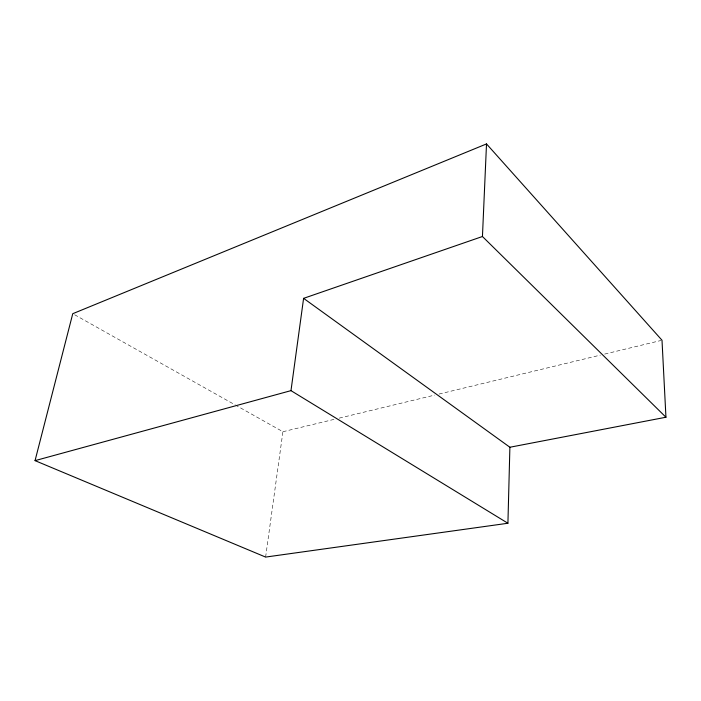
<?xml version="1.0" encoding="UTF-8"?>
<svg xmlns="http://www.w3.org/2000/svg" width="701" height="701" viewBox="0 0 701 701"><rect width="100%" height="100%" fill="white"/><g stroke="black" fill="none" stroke-linecap="round" stroke-linejoin="round"><path stroke-width="0.53" stroke-dasharray="3.5 2.63" d="M265.618 557.076L282.915 431.72L236.316 405.555M282.915 431.72L334.947 419.163M339.196 418.138L434.769 395.084M439.01 394.058L600.415 355.109M604.665 354.084L660.947 340.502M74.656 314.767L235.37 405.02"/><path stroke-width="1.05" d="M507.918 523.253L509.89 447.247L303.603 298.346L290.976 390.641L507.918 523.253L265.618 557.076L35.05 460.636L72.755 313.697L486.512 143.924L662.007 340.239L665.95 417.235L509.89 447.247M665.95 417.235L482.446 236.509L486.512 143.924M303.603 298.346L482.446 236.509M35.05 460.636L290.976 390.641"/></g></svg>
